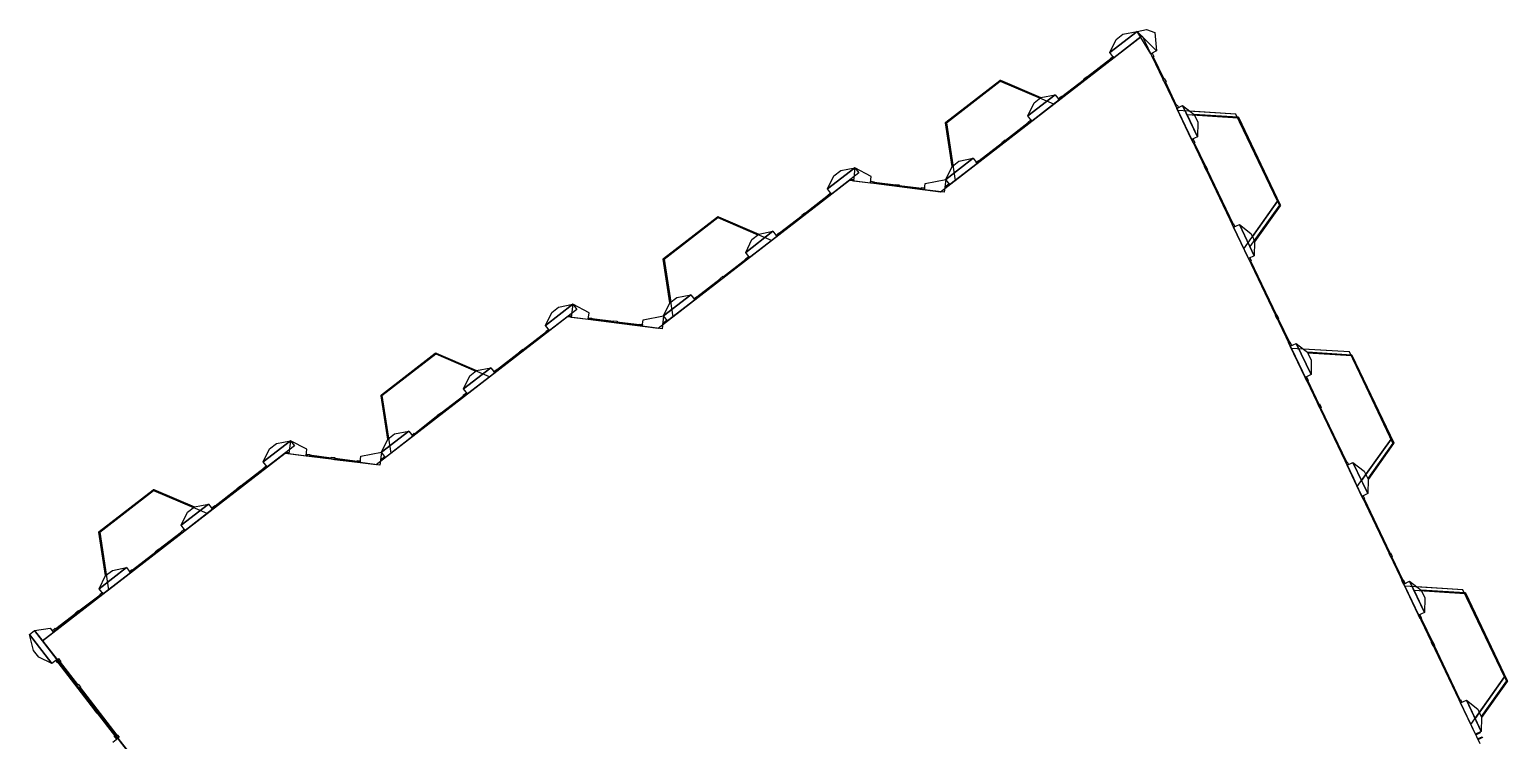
# Model space of a CAD drawing. Header units: millimetres. Extents: x -3518 to 38537, y -61148 to -17935.
# Drawn here: x -3518 to 30699, y -34388 to -17935 of the extents above; entities that cross this region are included whole.
import ezdxf

# ---------------------------------------------------------------- set-up
doc = ezdxf.new("R2010")
doc.units = ezdxf.units.MM
doc.layers.add('ALL', color=7, linetype='Continuous', lineweight=25)

msp = doc.modelspace()

# ---------------------------------------------------------------- linework, layer by layer
at = {"layer": 'ALL', "color": 7, "lineweight": 25}
for p, q in [((17570.512, -21690.12), (22241.512, -18077.12)), ((21493.512, -18467.12), (22126.512, -17978.12)), ((22126.512, -17978.12), (21493.512, -18467.12)), ((22217.512, -18096.12), (21585.512, -18586.12)), ((21638.512, -18165.12), (21796.512, -18042.12)), ((21796.512, -18042.12), (22126.512, -17978.12)), ((22126.512, -17978.12), (22342.512, -17935.12)), ((22126.512, -17978.12), (22217.512, -18096.12)), ((22440.512, -18494.12), (22126.512, -17978.12)), ((22126.512, -17978.12), (22575.512, -18430.12)), ((22575.512, -18430.12), (22126.512, -17978.12)), ((22241.512, -18077.12), (22374.512, -18354.12)), ((22342.512, -17935.12), (22538.512, -18005.12)), ((22538.512, -18005.12), (22575.512, -18430.12)), ((21493.512, -18467.12), (21638.512, -18165.12)), ((21585.512, -18586.12), (21493.512, -18467.12)), ((22374.512, -18354.12), (22721.822, -19081.94)), ((22575.512, -18430.12), (22440.512, -18494.12)), ((20976.512, -19030.12), (21515.512, -18614.12)), ((21515.512, -18614.12), (20976.512, -19030.12)), ((21506.512, -18603.12), (21564.512, -18558.12)), ((21528.512, -18630.12), (21506.512, -18603.12)), ((21585.512, -18586.12), (21528.512, -18630.12)), ((21564.512, -18558.12), (21585.512, -18586.12)), ((22440.512, -18494.12), (22471.512, -18479.12)), ((22479.512, -18575.12), (22440.512, -18494.12)), ((22471.512, -18479.12), (22510.512, -18560.12)), ((22510.512, -18560.12), (22479.512, -18575.12)), ((22497.512, -18566.12), (22739.512, -19074.12)), ((22739.512, -19074.12), (22497.512, -18566.12)), ((17695.512, -20076.12), (18942.512, -19112.12)), ((18954.512, -19127.12), (17707.512, -20092.12)), ((17707.512, -20092.12), (18954.512, -19127.12)), ((18954.512, -19127.12), (17707.512, -20092.12)), ((18942.512, -19112.12), (18952.512, -19104.12)), ((18952.512, -19104.12), (18963.512, -19109.12)), ((20195.512, -19660.12), (18954.512, -19127.12)), ((18954.512, -19127.12), (19880.512, -19525.12)), ((19880.512, -19525.12), (18954.512, -19127.12)), ((18963.512, -19109.12), (19898.512, -19511.12)), ((20380.512, -19491.12), (20903.512, -19088.12)), ((20903.512, -19088.12), (20380.512, -19491.12)), ((20894.512, -19077.12), (20968.512, -19019.12)), ((20915.512, -19104.12), (20894.512, -19077.12)), ((20989.512, -19047.12), (20915.512, -19104.12)), ((20968.512, -19019.12), (20989.512, -19047.12)), ((22723.512, -19081.12), (22721.822, -19081.94)), ((22721.822, -19081.94), (22760.542, -19163.07)), ((22723.512, -19081.12), (22754.512, -19066.12)), ((22762.512, -19162.12), (22723.512, -19081.12)), ((22754.512, -19066.12), (22793.512, -19147.12)), ((22793.512, -19147.12), (22762.512, -19162.12)), ((22778.512, -19154.12), (23031.512, -19686.12)), ((23031.512, -19686.12), (22778.512, -19154.12)), ((19594.512, -19935.12), (20227.512, -19446.12)), ((20227.512, -19446.12), (19594.512, -19935.12)), ((19898.512, -19511.12), (20227.512, -19446.12)), ((20227.512, -19446.12), (20319.512, -19565.12)), ((20298.512, -19537.12), (20372.512, -19480.12)), ((20372.512, -19480.12), (20393.512, -19508.12)), ((22762.512, -19162.12), (22760.542, -19163.07)), ((22760.542, -19163.07), (30060.192, -34460.01)), ((17911.512, -21427.12), (20195.512, -19660.12)), ((19594.512, -19935.12), (19740.512, -19633.12)), ((20319.512, -19565.12), (19686.512, -20054.12)), ((19740.512, -19633.12), (19898.512, -19511.12)), ((20319.512, -19565.12), (20298.512, -19537.12)), ((20393.512, -19508.12), (20319.512, -19565.12)), ((23019.512, -19693.12), (23050.512, -19677.12)), ((23049.512, -19755.12), (23019.512, -19693.12)), ((23042.512, -19759.12), (23178.512, -19694.12)), ((23385.512, -20481.12), (23042.512, -19759.12)), ((23080.512, -19740.12), (23049.512, -19755.12)), ((23050.512, -19677.12), (23080.512, -19740.12)), ((23068.512, -19809.12), (24594.512, -23007.12)), ((24413.512, -19892.12), (23068.512, -19809.12)), ((23522.512, -20416.12), (23178.512, -19694.12)), ((23178.512, -19694.12), (23281.642, -19910.58)), ((23178.512, -19694.12), (23347.552, -19826.02)), ((23347.552, -19826.02), (23442.512, -19900.12)), ((24413.512, -19892.12), (23347.552, -19826.02)), ((17686.512, -20083.12), (17695.512, -20076.12)), ((17688.512, -20095.12), (17686.512, -20083.12)), ((17841.512, -21102.12), (17688.512, -20095.12)), ((17707.512, -20092.12), (17911.512, -21427.12)), ((17860.512, -21088.12), (17707.512, -20092.12)), ((17707.512, -20092.12), (17860.512, -21088.12)), ((19078.512, -20499.12), (19600.512, -20095.12)), ((19600.512, -20095.12), (19078.512, -20499.12)), ((19591.512, -20084.12), (19665.512, -20027.12)), ((19612.512, -20111.12), (19591.512, -20084.12)), ((19686.512, -20054.12), (19594.512, -19935.12)), ((19686.512, -20054.12), (19612.512, -20111.12)), ((19665.512, -20027.12), (19686.512, -20054.12)), ((23281.642, -19910.58), (23522.512, -20416.12)), ((24457.512, -19983.12), (23281.642, -19910.58)), ((23442.512, -19900.12), (23529.512, -20081.12)), ((24459.512, -19963.12), (23442.512, -19900.12)), ((23529.512, -20081.12), (23522.512, -20416.12)), ((25376.512, -21909.12), (24413.512, -19892.12)), ((25376.512, -21909.12), (24413.512, -19892.12)), ((25419.512, -22000.12), (24457.512, -19983.12)), ((25419.512, -22000.12), (24457.512, -19983.12)), ((24457.512, -19983.12), (25419.512, -22000.12)), ((25419.512, -22000.12), (24457.512, -19983.12)), ((24470.512, -19963.12), (24459.512, -19963.12)), ((24475.512, -19974.12), (24470.512, -19963.12)), ((24470.512, -19963.12), (25437.512, -21991.12)), ((25437.512, -21991.12), (24475.512, -19974.12)), ((18995.512, -20545.12), (19069.512, -20488.12)), ((19090.512, -20516.12), (19017.512, -20573.12)), ((19069.512, -20488.12), (19090.512, -20516.12)), ((23522.512, -20416.12), (23385.512, -20481.12)), ((23385.512, -20481.12), (23417.512, -20466.12)), ((23426.512, -20566.12), (23385.512, -20481.12)), ((23417.512, -20466.12), (23457.512, -20551.12)), ((18465.512, -20973.12), (19004.512, -20556.12)), ((19004.512, -20556.12), (18465.512, -20973.12)), ((19017.512, -20573.12), (18995.512, -20545.12)), ((23457.512, -20551.12), (23426.512, -20566.12)), ((23446.512, -20556.12), (23705.512, -21098.12)), ((23705.512, -21098.12), (23446.512, -20556.12)), ((14959.512, -21624.12), (15592.512, -21135.12)), ((15592.512, -21135.12), (14959.512, -21624.12)), ((15104.512, -21322.12), (15263.512, -21200.12)), ((15263.512, -21200.12), (15592.512, -21135.12)), ((15592.512, -21135.12), (15554.512, -21433.12)), ((15592.512, -21135.12), (15683.512, -21254.12)), ((15970.512, -21335.12), (15592.512, -21135.12)), ((17696.512, -21404.12), (18329.512, -20914.12)), ((18329.512, -20914.12), (17696.512, -21404.12)), ((17696.512, -21404.12), (17841.512, -21102.12)), ((18421.512, -21034.12), (17788.512, -21522.12)), ((17841.512, -21102.12), (18000.512, -20979.12)), ((18000.512, -20979.12), (18329.512, -20914.12)), ((18329.512, -20914.12), (18421.512, -21034.12)), ((18399.512, -21006.12), (18457.512, -20962.12)), ((18421.512, -21034.12), (18399.512, -21006.12)), ((18478.512, -20989.12), (18421.512, -21034.12)), ((18457.512, -20962.12), (18478.512, -20989.12)), ((23685.512, -21108.12), (23716.512, -21093.12)), ((23725.512, -21192.12), (23685.512, -21108.12)), ((23716.512, -21093.12), (23756.512, -21177.12)), ((23756.512, -21177.12), (23725.512, -21192.12)), ((23745.512, -21183.12), (24344.512, -22437.12)), ((24344.512, -22437.12), (23745.512, -21183.12)), ((11037.512, -24848.12), (15466.512, -21421.12)), ((14959.512, -21624.12), (15104.512, -21322.12)), ((15683.512, -21254.12), (15051.512, -21743.12)), ((15466.512, -21421.12), (15887.512, -21475.12)), ((15489.512, -21404.12), (15556.512, -21413.12)), ((15556.512, -21413.12), (15489.512, -21404.12)), ((15554.512, -21433.12), (15951.512, -21483.12)), ((15887.512, -21475.12), (15951.262, -21483.26)), ((15951.512, -21481.12), (15951.262, -21483.26)), ((15951.262, -21483.26), (16031.242, -21493.48)), ((15951.512, -21483.12), (15970.512, -21335.12)), ((15951.512, -21481.12), (15955.512, -21446.12)), ((16031.512, -21491.12), (15951.512, -21481.12)), ((15955.512, -21446.12), (16035.512, -21456.12)), ((16031.512, -21491.12), (16031.242, -21493.48)), ((16031.242, -21493.48), (17570.512, -21690.12)), ((16035.512, -21456.12), (16031.512, -21491.12)), ((16033.512, -21474.12), (16534.512, -21538.12)), ((16534.512, -21538.12), (16033.512, -21474.12)), ((16532.512, -21553.12), (16537.512, -21519.12)), ((16612.512, -21563.12), (16532.512, -21553.12)), ((16537.512, -21519.12), (16616.512, -21529.12)), ((16616.512, -21529.12), (16612.512, -21563.12)), ((16614.512, -21548.12), (17140.512, -21615.12)), ((17140.512, -21615.12), (16614.512, -21548.12)), ((17199.512, -21643.12), (17218.512, -21494.12)), ((17218.512, -21494.12), (17696.512, -21404.12)), ((17696.512, -21404.12), (17658.512, -21701.12)), ((17673.512, -21586.12), (17776.512, -21506.12)), ((17776.512, -21506.12), (17673.512, -21586.12)), ((17788.512, -21522.12), (17696.512, -21404.12)), ((14443.512, -22188.12), (14981.512, -21771.12)), ((14981.512, -21771.12), (14443.512, -22188.12)), ((15051.512, -21743.12), (14959.512, -21624.12)), ((14973.512, -21760.12), (15030.512, -21716.12)), ((14994.512, -21788.12), (14973.512, -21760.12)), ((15051.512, -21743.12), (14994.512, -21788.12)), ((15030.512, -21716.12), (15051.512, -21743.12)), ((17138.512, -21628.12), (17142.512, -21594.12)), ((17200.512, -21636.12), (17138.512, -21628.12)), ((17142.512, -21594.12), (17204.512, -21601.12)), ((17658.512, -21701.12), (17199.512, -21643.12)), ((17204.512, -21601.12), (17200.512, -21636.12)), ((14360.512, -22234.12), (14434.512, -22177.12)), ((14382.512, -22262.12), (14360.512, -22234.12)), ((14455.512, -22204.12), (14382.512, -22262.12)), ((14434.512, -22177.12), (14455.512, -22204.12)), ((24594.512, -23007.12), (25376.512, -21909.12)), ((25419.512, -22000.12), (24737.322, -22958.46)), ((25376.512, -21909.12), (24793.412, -22728.26)), ((25436.512, -22011.12), (24843.312, -22844.21)), ((25442.512, -22002.12), (25436.512, -22011.12)), ((25437.512, -21991.12), (25442.512, -22002.12)), ((11162.512, -23234.12), (12409.512, -22269.12)), ((12420.512, -22285.12), (11173.512, -23249.12)), ((11173.512, -23249.12), (12420.512, -22285.12)), ((12420.512, -22285.12), (11173.512, -23249.12)), ((12409.512, -22269.12), (12418.512, -22262.12)), ((12418.512, -22262.12), (12429.512, -22266.12)), ((13662.512, -22817.12), (12420.512, -22285.12)), ((12420.512, -22285.12), (13346.512, -22682.12)), ((13346.512, -22682.12), (12420.512, -22285.12)), ((12429.512, -22266.12), (13364.512, -22668.12)), ((13847.512, -22649.12), (14369.512, -22245.12)), ((14369.512, -22245.12), (13847.512, -22649.12)), ((24325.512, -22446.12), (24357.512, -22430.12)), ((24357.512, -22511.12), (24325.512, -22446.12)), ((24357.512, -22430.12), (24388.512, -22496.12)), ((24357.512, -22511.12), (24492.512, -22446.12)), ((24388.512, -22496.12), (24357.512, -22511.12)), ((24701.512, -23233.12), (24357.512, -22511.12)), ((24492.512, -22446.12), (24837.512, -23168.12)), ((24492.512, -22446.12), (24757.512, -22653.12)), ((24737.322, -22958.46), (24492.512, -22446.12)), ((11377.512, -24584.12), (13662.512, -22817.12)), ((13061.512, -23093.12), (13693.512, -22603.12)), ((13693.512, -22603.12), (13061.512, -23093.12)), ((13061.512, -23093.12), (13206.512, -22791.12)), ((13785.512, -22722.12), (13152.512, -23212.12)), ((13206.512, -22791.12), (13364.512, -22668.12)), ((13364.512, -22668.12), (13693.512, -22603.12)), ((13693.512, -22603.12), (13785.512, -22722.12)), ((13764.512, -22694.12), (13838.512, -22637.12)), ((13785.512, -22722.12), (13764.512, -22694.12)), ((13859.512, -22665.12), (13785.512, -22722.12)), ((13838.512, -22637.12), (13859.512, -22665.12)), ((24757.512, -22653.12), (24793.412, -22728.26)), ((24793.412, -22728.26), (24843.512, -22833.12)), ((24843.312, -22844.21), (24837.512, -23168.12)), ((24843.512, -22833.12), (24843.312, -22844.21)), ((11152.512, -23241.12), (11162.512, -23234.12)), ((11154.512, -23252.12), (11152.512, -23241.12)), ((11308.512, -24259.12), (11154.512, -23252.12)), ((11173.512, -23249.12), (11377.512, -24584.12)), ((11326.512, -24245.12), (11173.512, -23249.12)), ((11173.512, -23249.12), (11326.512, -24245.12)), ((12544.512, -23657.12), (13066.512, -23253.12)), ((13066.512, -23253.12), (12544.512, -23657.12)), ((13057.512, -23241.12), (13131.512, -23184.12)), ((13079.512, -23269.12), (13057.512, -23241.12)), ((13152.512, -23212.12), (13061.512, -23093.12)), ((13152.512, -23212.12), (13079.512, -23269.12)), ((13131.512, -23184.12), (13152.512, -23212.12)), ((24837.512, -23168.12), (24701.512, -23233.12)), ((24701.512, -23233.12), (24733.512, -23218.12)), ((24732.512, -23299.12), (24701.512, -23233.12)), ((24733.512, -23218.12), (24764.512, -23284.12)), ((24837.512, -23168.12), (24737.322, -22958.46)), ((24764.512, -23284.12), (24732.512, -23299.12)), ((24751.512, -23290.12), (25350.512, -24544.12)), ((25350.512, -24544.12), (24751.512, -23290.12)), ((11931.512, -24130.12), (12470.512, -23714.12)), ((12470.512, -23714.12), (11931.512, -24130.12)), ((12462.512, -23703.12), (12535.512, -23645.12)), ((12483.512, -23730.12), (12462.512, -23703.12)), ((12557.512, -23673.12), (12483.512, -23730.12)), ((12535.512, -23645.12), (12557.512, -23673.12)), ((8425.512, -24782.12), (9058.512, -24292.12)), ((9058.512, -24292.12), (8425.512, -24782.12)), ((8729.512, -24357.12), (9058.512, -24292.12)), ((9058.512, -24292.12), (9020.512, -24590.12)), ((9058.512, -24292.12), (9150.512, -24411.12)), ((9436.512, -24492.12), (9058.512, -24292.12)), ((11162.512, -24561.12), (11795.512, -24072.12)), ((11795.512, -24072.12), (11162.512, -24561.12)), ((11162.512, -24561.12), (11308.512, -24259.12)), ((11887.512, -24191.12), (11254.512, -24680.12)), ((11308.512, -24259.12), (11466.512, -24136.12)), ((11466.512, -24136.12), (11795.512, -24072.12)), ((11795.512, -24072.12), (11887.512, -24191.12)), ((11865.512, -24163.12), (11923.512, -24119.12)), ((11887.512, -24191.12), (11865.512, -24163.12)), ((11944.512, -24147.12), (11887.512, -24191.12)), ((11923.512, -24119.12), (11944.512, -24147.12)), ((4503.512, -28005.12), (8932.512, -24579.12)), ((8425.512, -24782.12), (8571.512, -24480.12)), ((9150.512, -24411.12), (8518.512, -24901.12)), ((8571.512, -24480.12), (8729.512, -24357.12)), ((8932.512, -24579.12), (9353.512, -24633.12)), ((8955.512, -24562.12), (9022.512, -24570.12)), ((9022.512, -24570.12), (8955.512, -24562.12)), ((9020.512, -24590.12), (9417.512, -24641.12)), ((9353.512, -24633.12), (11037.512, -24848.12)), ((9417.512, -24641.12), (9436.512, -24492.12)), ((9417.512, -24638.12), (9422.512, -24603.12)), ((9422.512, -24603.12), (9501.512, -24613.12)), ((9501.512, -24613.12), (9497.512, -24648.12)), ((9499.512, -24631.12), (10000.512, -24695.12)), ((10000.512, -24695.12), (9499.512, -24631.12)), ((10685.512, -24652.12), (11162.512, -24561.12)), ((11162.512, -24561.12), (11124.512, -24859.12)), ((11254.512, -24680.12), (11162.512, -24561.12)), ((25329.512, -24553.12), (25361.512, -24538.12)), ((25369.512, -24638.12), (25329.512, -24553.12)), ((25361.512, -24538.12), (25401.512, -24623.12)), ((25401.512, -24623.12), (25369.512, -24638.12)), ((25390.512, -24628.12), (25649.512, -25171.12)), ((25649.512, -25171.12), (25390.512, -24628.12)), ((7909.512, -25345.12), (8447.512, -24929.12)), ((8447.512, -24929.12), (7909.512, -25345.12)), ((8518.512, -24901.12), (8425.512, -24782.12)), ((8439.512, -24918.12), (8496.512, -24873.12)), ((8460.512, -24945.12), (8439.512, -24918.12)), ((8518.512, -24901.12), (8460.512, -24945.12)), ((8496.512, -24873.12), (8518.512, -24901.12)), ((9497.512, -24648.12), (9417.512, -24638.12)), ((9999.512, -24711.12), (10003.512, -24676.12)), ((10078.512, -24721.12), (9999.512, -24711.12)), ((10003.512, -24676.12), (10083.512, -24686.12)), ((10083.512, -24686.12), (10078.512, -24721.12)), ((10080.512, -24705.12), (10606.512, -24772.12)), ((10606.512, -24772.12), (10080.512, -24705.12)), ((10604.512, -24786.12), (10609.512, -24751.12)), ((10667.512, -24793.12), (10604.512, -24786.12)), ((10609.512, -24751.12), (10671.512, -24759.12)), ((10666.512, -24800.12), (10685.512, -24652.12)), ((11124.512, -24859.12), (10666.512, -24800.12)), ((10671.512, -24759.12), (10667.512, -24793.12)), ((11139.512, -24743.12), (11242.512, -24664.12)), ((11242.512, -24664.12), (11139.512, -24743.12)), ((25628.512, -25181.12), (25659.512, -25166.12)), ((25668.512, -25265.12), (25628.512, -25181.12)), ((25659.512, -25166.12), (25700.512, -25250.12)), ((25700.512, -25250.12), (25668.512, -25265.12)), ((25670.512, -25264.12), (25806.512, -25199.12)), ((26015.512, -25986.12), (25670.512, -25264.12)), ((25695.512, -25313.12), (27130.512, -28320.12)), ((27041.512, -25397.12), (25695.512, -25313.12)), ((25806.512, -25199.12), (26150.512, -25921.12)), ((26150.512, -25921.12), (25806.512, -25199.12)), ((25806.512, -25199.12), (25975.462, -25330.95)), ((4628.512, -26391.12), (5875.512, -25426.12)), ((5887.512, -25442.12), (4640.512, -26407.12)), ((4640.512, -26407.12), (5887.512, -25442.12)), ((5887.512, -25442.12), (4640.512, -26407.12)), ((5875.512, -25426.12), (5884.512, -25419.12)), ((5884.512, -25419.12), (5895.512, -25424.12)), ((7128.512, -25975.12), (5887.512, -25442.12)), ((5887.512, -25442.12), (6813.512, -25840.12)), ((6813.512, -25840.12), (5887.512, -25442.12)), ((5895.512, -25424.12), (6831.512, -25826.12)), ((7313.512, -25806.12), (7835.512, -25402.12)), ((7835.512, -25402.12), (7313.512, -25806.12)), ((7826.512, -25391.12), (7900.512, -25334.12)), ((7848.512, -25419.12), (7826.512, -25391.12)), ((7922.512, -25362.12), (7848.512, -25419.12)), ((7900.512, -25334.12), (7922.512, -25362.12)), ((25975.462, -25330.95), (26070.512, -25405.12)), ((27041.512, -25397.12), (25975.462, -25330.95)), ((27086.512, -25468.12), (26070.512, -25405.12)), ((26070.512, -25405.12), (26080.492, -25426.12)), ((26080.492, -25426.12), (26156.512, -25586.12)), ((27085.512, -25488.12), (26080.492, -25426.12)), ((26156.512, -25586.12), (26150.512, -25921.12)), ((28004.512, -27414.12), (27041.512, -25397.12)), ((28004.512, -27414.12), (27041.512, -25397.12)), ((28047.512, -27505.12), (27085.512, -25488.12)), ((28047.512, -27505.12), (27085.512, -25488.12)), ((27085.512, -25488.12), (28047.512, -27505.12)), ((28047.512, -27505.12), (27085.512, -25488.12)), ((27098.512, -25468.12), (27086.512, -25468.12)), ((27103.512, -25479.12), (27098.512, -25468.12)), ((27098.512, -25468.12), (28065.512, -27496.12)), ((28065.512, -27496.12), (27103.512, -25479.12)), ((4843.512, -27742.12), (7128.512, -25975.12)), ((6527.512, -26250.12), (7160.512, -25761.12)), ((7160.512, -25761.12), (6527.512, -26250.12)), ((6527.512, -26250.12), (6672.512, -25948.12)), ((7251.512, -25879.12), (6618.512, -26369.12)), ((6672.512, -25948.12), (6831.512, -25826.12)), ((6831.512, -25826.12), (7160.512, -25761.12)), ((7160.512, -25761.12), (7251.512, -25879.12)), ((7230.512, -25852.12), (7304.512, -25795.12)), ((7251.512, -25879.12), (7230.512, -25852.12)), ((7325.512, -25822.12), (7251.512, -25879.12)), ((7304.512, -25795.12), (7325.512, -25822.12)), ((26013.512, -25987.12), (26044.512, -25972.12)), ((26053.512, -26071.12), (26013.512, -25987.12)), ((26150.512, -25921.12), (26015.512, -25986.12)), ((26044.512, -25972.12), (26084.512, -26056.12)), ((6523.512, -26399.12), (6597.512, -26342.12)), ((6618.512, -26369.12), (6527.512, -26250.12)), ((6597.512, -26342.12), (6618.512, -26369.12)), ((26084.512, -26056.12), (26053.512, -26071.12)), ((26074.512, -26061.12), (26333.512, -26604.12)), ((26333.512, -26604.12), (26074.512, -26061.12)), ((4619.512, -26398.12), (4628.512, -26391.12)), ((4620.512, -26410.12), (4619.512, -26398.12)), ((4774.512, -27417.12), (4620.512, -26410.12)), ((4640.512, -26407.12), (4843.512, -27742.12)), ((4792.512, -27402.12), (4640.512, -26407.12)), ((4640.512, -26407.12), (4792.512, -27402.12)), ((6010.512, -26814.12), (6532.512, -26410.12)), ((6532.512, -26410.12), (6010.512, -26814.12)), ((6545.512, -26426.12), (6523.512, -26399.12)), ((6618.512, -26369.12), (6545.512, -26426.12)), ((26312.512, -26613.12), (26344.512, -26598.12)), ((26352.512, -26698.12), (26312.512, -26613.12)), ((26344.512, -26598.12), (26384.512, -26683.12)), ((26384.512, -26683.12), (26352.512, -26698.12)), ((26373.512, -26688.12), (26971.512, -27942.12)), ((26971.512, -27942.12), (26373.512, -26688.12)), ((5398.512, -27288.12), (5936.512, -26871.12)), ((5936.512, -26871.12), (5398.512, -27288.12)), ((5928.512, -26860.12), (6002.512, -26803.12)), ((5949.512, -26888.12), (5928.512, -26860.12)), ((6023.512, -26830.12), (5949.512, -26888.12)), ((6002.512, -26803.12), (6023.512, -26830.12)), ((4629.512, -27718.12), (5261.512, -27229.12)), ((5261.512, -27229.12), (4629.512, -27718.12)), ((5353.512, -27348.12), (4720.512, -27837.12)), ((4774.512, -27417.12), (4932.512, -27294.12)), ((4932.512, -27294.12), (5261.512, -27229.12)), ((5261.512, -27229.12), (5353.512, -27348.12)), ((5332.512, -27321.12), (5389.512, -27277.12)), ((5353.512, -27348.12), (5332.512, -27321.12)), ((5410.512, -27304.12), (5353.512, -27348.12)), ((5389.512, -27277.12), (5410.512, -27304.12)), ((1891.512, -27939.12), (2524.512, -27450.12)), ((2524.512, -27450.12), (1891.512, -27939.12)), ((1891.512, -27939.12), (2037.512, -27637.12)), ((2616.512, -27569.12), (1984.512, -28058.12)), ((2037.512, -27637.12), (2195.512, -27515.12)), ((2195.512, -27515.12), (2524.512, -27450.12)), ((2524.512, -27450.12), (2486.512, -27747.12)), ((2524.512, -27450.12), (2616.512, -27569.12)), ((2902.512, -27649.12), (2524.512, -27450.12)), ((2883.512, -27798.12), (2902.512, -27649.12)), ((4629.512, -27718.12), (4774.512, -27417.12)), ((27222.512, -28513.12), (28004.512, -27414.12)), ((28004.512, -27414.12), (27321.022, -28373.82)), ((28047.512, -27505.12), (27464.382, -28325.3)), ((28063.512, -27516.12), (27470.292, -28350.66)), ((28070.512, -27507.12), (28063.512, -27516.12)), ((28065.512, -27496.12), (28070.512, -27507.12)), ((-2979.488, -31897.12), (2399.512, -27736.12)), ((1984.512, -28058.12), (1891.512, -27939.12)), ((1905.512, -28075.12), (1962.512, -28031.12)), ((1962.512, -28031.12), (1984.512, -28058.12)), ((2399.512, -27736.12), (2820.512, -27790.12)), ((2421.512, -27719.12), (2489.512, -27728.12)), ((2489.512, -27728.12), (2421.512, -27719.12)), ((2486.512, -27747.12), (2883.512, -27798.12)), ((2820.512, -27790.12), (3465.012, -27872.45)), ((2884.512, -27795.12), (2888.512, -27761.12)), ((2963.512, -27805.12), (2884.512, -27795.12)), ((2888.512, -27761.12), (2968.512, -27771.12)), ((2968.512, -27771.12), (2963.512, -27805.12)), ((2966.512, -27789.12), (3467.512, -27853.12)), ((3467.512, -27853.12), (2966.512, -27789.12)), ((3465.512, -27868.12), (3465.012, -27872.45)), ((3465.012, -27872.45), (3544.992, -27882.67)), ((3465.512, -27868.12), (3469.512, -27833.12)), ((3545.512, -27878.12), (3465.512, -27868.12)), ((3469.512, -27833.12), (3549.512, -27843.12)), ((3545.512, -27878.12), (3544.992, -27882.67)), ((3544.992, -27882.67), (4070.742, -27949.83)), ((3549.512, -27843.12), (3545.512, -27878.12)), ((3546.512, -27863.12), (4072.512, -27930.12)), ((4072.512, -27930.12), (3546.512, -27863.12)), ((4071.512, -27943.12), (4070.742, -27949.83)), ((4070.742, -27949.83), (4132.752, -27957.76)), ((4071.512, -27943.12), (4075.512, -27908.12)), ((4133.512, -27951.12), (4071.512, -27943.12)), ((4075.512, -27908.12), (4137.512, -27916.12)), ((4132.512, -27957.12), (4151.512, -27809.12)), ((4591.512, -28016.12), (4132.512, -27957.12)), ((4133.512, -27951.12), (4132.752, -27957.76)), ((4132.752, -27957.76), (4503.512, -28005.12)), ((4137.512, -27916.12), (4133.512, -27951.12)), ((4151.512, -27809.12), (4629.512, -27718.12)), ((4629.512, -27718.12), (4591.512, -28016.12)), ((4605.512, -27901.12), (4708.512, -27821.12)), ((4708.512, -27821.12), (4605.512, -27901.12)), ((4720.512, -27837.12), (4629.512, -27718.12)), ((26953.512, -27951.12), (26984.512, -27936.12)), ((26984.512, -28016.12), (26953.512, -27951.12)), ((26984.512, -27936.12), (27015.512, -28001.12)), ((26984.512, -28016.12), (27119.512, -27952.12)), ((27015.512, -28001.12), (26984.512, -28016.12)), ((27328.512, -28738.12), (26984.512, -28016.12)), ((27464.512, -28674.12), (27119.512, -27952.12)), ((27119.512, -27952.12), (27384.512, -28158.12)), ((27119.512, -27952.12), (27321.022, -28373.82)), ((1375.512, -28503.12), (1914.512, -28086.12)), ((1914.512, -28086.12), (1375.512, -28503.12)), ((1926.512, -28103.12), (1905.512, -28075.12)), ((1984.512, -28058.12), (1926.512, -28103.12)), ((27130.512, -28320.12), (27222.512, -28513.12)), ((27321.022, -28373.82), (27464.512, -28674.12)), ((27384.512, -28158.12), (27464.382, -28325.3)), ((27464.382, -28325.3), (27470.512, -28338.12)), ((27470.292, -28350.66), (27464.512, -28674.12)), ((27470.512, -28338.12), (27470.292, -28350.66)), ((-1905.488, -29549.12), (-658.488, -28584.12)), ((-646.488, -28600.12), (-1893.488, -29564.12)), ((-1893.488, -29564.12), (-646.488, -28600.12)), ((-646.488, -28600.12), (-1893.488, -29564.12)), ((-658.488, -28584.12), (-649.488, -28577.12)), ((-649.488, -28577.12), (-638.488, -28581.12)), ((594.512, -29132.12), (-646.488, -28600.12)), ((-646.488, -28600.12), (279.512, -28997.12)), ((279.512, -28997.12), (-646.488, -28600.12)), ((-638.488, -28581.12), (297.512, -28983.12)), ((779.512, -28964.12), (1301.512, -28560.12)), ((1301.512, -28560.12), (779.512, -28964.12)), ((1293.512, -28549.12), (1366.512, -28492.12)), ((1314.512, -28576.12), (1293.512, -28549.12)), ((1388.512, -28519.12), (1314.512, -28576.12)), ((1366.512, -28492.12), (1388.512, -28519.12)), ((27464.512, -28674.12), (27328.512, -28738.12)), ((27328.512, -28738.12), (27360.512, -28723.12)), ((27360.512, -28804.12), (27328.512, -28738.12)), ((27360.512, -28723.12), (27391.512, -28789.12)), ((-6.488, -29408.12), (626.512, -28918.12)), ((626.512, -28918.12), (-6.488, -29408.12)), ((718.512, -29037.12), (85.512, -29526.12)), ((139.512, -29105.12), (297.512, -28983.12)), ((297.512, -28983.12), (626.512, -28918.12)), ((626.512, -28918.12), (718.512, -29037.12)), ((696.512, -29009.12), (770.512, -28952.12)), ((718.512, -29037.12), (696.512, -29009.12)), ((791.512, -28980.12), (718.512, -29037.12)), ((770.512, -28952.12), (791.512, -28980.12)), ((27391.512, -28789.12), (27360.512, -28804.12)), ((27378.512, -28795.12), (27977.512, -30049.12)), ((27977.512, -30049.12), (27378.512, -28795.12)), ((-1690.488, -30899.12), (594.512, -29132.12)), ((-6.488, -29408.12), (139.512, -29105.12)), ((85.512, -29526.12), (-6.488, -29408.12)), ((-1914.488, -29556.12), (-1905.488, -29549.12)), ((-1913.488, -29567.12), (-1914.488, -29556.12)), ((-1759.488, -30574.12), (-1913.488, -29567.12)), ((-1893.488, -29564.12), (-1690.488, -30899.12)), ((-1741.488, -30560.12), (-1893.488, -29564.12)), ((-1893.488, -29564.12), (-1741.488, -30560.12)), ((-523.488, -29971.12), (-0.488, -29568.12)), ((-0.488, -29568.12), (-523.488, -29971.12)), ((-9.488, -29556.12), (63.512, -29499.12)), ((11.512, -29584.12), (-9.488, -29556.12)), ((85.512, -29526.12), (11.512, -29584.12)), ((63.512, -29499.12), (85.512, -29526.12)), ((-1135.488, -30445.12), (-596.488, -30029.12)), ((-596.488, -30029.12), (-1135.488, -30445.12)), ((-605.488, -30017.12), (-531.488, -29960.12)), ((-584.488, -30045.12), (-605.488, -30017.12)), ((-510.488, -29988.12), (-584.488, -30045.12)), ((-531.488, -29960.12), (-510.488, -29988.12)), ((27956.512, -30059.12), (27988.512, -30044.12)), ((27997.512, -30143.12), (27956.512, -30059.12)), ((27988.512, -30044.12), (28028.512, -30128.12)), ((-1904.488, -30876.12), (-1271.488, -30386.12)), ((-1271.488, -30386.12), (-1904.488, -30876.12)), ((-1759.488, -30574.12), (-1601.488, -30451.12)), ((-1601.488, -30451.12), (-1271.488, -30386.12)), ((-1271.488, -30386.12), (-1180.488, -30506.12)), ((-1201.488, -30478.12), (-1144.488, -30434.12)), ((-1144.488, -30434.12), (-1122.488, -30462.12)), ((28028.512, -30128.12), (27997.512, -30143.12)), ((28017.512, -30133.12), (28276.512, -30676.12)), ((28276.512, -30676.12), (28017.512, -30133.12)), ((-1904.488, -30876.12), (-1759.488, -30574.12)), ((-1180.488, -30506.12), (-1813.488, -30994.12)), ((-1180.488, -30506.12), (-1201.488, -30478.12)), ((-1122.488, -30462.12), (-1180.488, -30506.12)), ((28255.512, -30686.12), (28287.512, -30671.12)), ((28295.512, -30770.12), (28255.512, -30686.12)), ((28287.512, -30671.12), (28327.512, -30755.12)), ((28327.512, -30755.12), (28295.512, -30770.12)), ((28298.512, -30769.12), (28433.512, -30704.12)), ((28642.512, -31491.12), (28298.512, -30769.12)), ((28777.512, -31426.12), (28433.512, -30704.12)), ((28433.512, -30704.12), (28536.642, -30920.58)), ((28433.512, -30704.12), (28603.152, -30835.99)), ((-2375.488, -31390.12), (-1885.488, -31019.12)), ((-2369.488, -31398.12), (-1882.488, -31023.12)), ((-1882.488, -31023.12), (-2369.488, -31398.12)), ((-1879.488, -31027.12), (-2369.488, -31398.12)), ((-1813.488, -30994.12), (-1904.488, -30876.12)), ((-1892.488, -31010.12), (-1834.488, -30966.12)), ((-1871.488, -31038.12), (-1892.488, -31010.12)), ((-1885.488, -31019.12), (-1879.488, -31027.12)), ((-1813.488, -30994.12), (-1871.488, -31038.12)), ((-1834.488, -30966.12), (-1813.488, -30994.12)), ((28322.512, -30819.12), (29757.512, -33826.12)), ((29668.512, -30902.12), (28322.512, -30819.12)), ((28536.642, -30920.58), (28777.512, -31426.12)), ((29712.512, -30993.12), (28536.642, -30920.58)), ((28603.152, -30835.99), (28698.512, -30910.12)), ((29668.512, -30902.12), (28603.152, -30835.99)), ((28698.512, -30910.12), (28784.512, -31091.12)), ((29714.512, -30973.12), (28698.512, -30910.12)), ((28784.512, -31091.12), (28777.512, -31426.12)), ((30631.512, -32919.12), (29668.512, -30902.12)), ((30631.512, -32919.12), (29668.512, -30902.12)), ((30674.512, -33010.12), (29712.512, -30993.12)), ((30674.512, -33010.12), (29712.512, -30993.12)), ((29712.512, -30993.12), (30674.512, -33010.12)), ((30674.512, -33010.12), (29712.512, -30993.12)), ((29725.512, -30974.12), (29714.512, -30973.12)), ((29730.512, -30984.12), (29725.512, -30974.12)), ((29725.512, -30974.12), (30692.512, -33001.12)), ((30692.512, -33001.12), (29730.512, -30984.12)), ((-2447.488, -31450.12), (-2913.488, -31804.12)), ((-2901.488, -31820.12), (-2435.488, -31465.12)), ((-2455.488, -31438.12), (-2381.488, -31382.12)), ((-2435.488, -31465.12), (-2455.488, -31438.12)), ((-2435.488, -31465.12), (-2447.488, -31450.12)), ((-2360.488, -31410.12), (-2435.488, -31465.12)), ((-2381.488, -31382.12), (-2360.488, -31410.12)), ((-2369.488, -31398.12), (-2375.488, -31390.12)), ((28640.512, -31492.12), (28671.512, -31477.12)), ((28777.512, -31426.12), (28642.512, -31491.12)), ((28671.512, -31477.12), (28711.512, -31561.12)), ((-3400.488, -31843.12), (-3043.488, -31788.12)), ((-3043.488, -31788.12), (-2966.488, -31887.12)), ((-2996.488, -31849.12), (-2922.488, -31792.12)), ((-2901.488, -31820.12), (-2975.488, -31876.12)), ((-2922.488, -31792.12), (-2901.488, -31820.12)), ((-2913.488, -31804.12), (-2901.488, -31820.12)), ((28680.512, -31576.12), (28640.512, -31492.12)), ((28711.512, -31561.12), (28680.512, -31576.12)), ((28701.512, -31566.12), (28960.512, -32109.12)), ((28960.512, -32109.12), (28701.512, -31566.12)), ((-3518.488, -31935.12), (-3400.488, -31843.12)), ((-3518.488, -31935.12), (-2999.488, -32607.12)), ((-3423.488, -32303.12), (-3518.488, -31935.12)), ((-2999.488, -32607.12), (-3518.488, -31935.12)), ((-3400.488, -31843.12), (-2879.488, -32514.12)), ((-3216.488, -32080.12), (-3400.488, -31843.12)), ((-2966.488, -31887.12), (-3216.488, -32080.12)), ((-3216.488, -32080.12), (-2979.488, -31897.12)), ((-470.718, -35630.29), (-3216.488, -32080.12)), ((-2975.488, -31876.12), (-2996.488, -31849.12)), ((28939.512, -32118.12), (28971.512, -32103.12)), ((28980.512, -32203.12), (28939.512, -32118.12)), ((28971.512, -32103.12), (29011.512, -32188.12)), ((-3301.488, -32462.12), (-3423.488, -32303.12)), ((-2999.488, -32607.12), (-3301.488, -32462.12)), ((-2879.488, -32514.12), (-2851.488, -32493.12)), ((-2851.488, -32493.12), (-2794.488, -32567.12)), ((29011.512, -32188.12), (28980.512, -32203.12)), ((29000.512, -32193.12), (29598.512, -33447.12)), ((29598.512, -33447.12), (29000.512, -32193.12)), ((-2879.488, -32514.12), (-2999.488, -32607.12)), ((-2907.488, -32536.12), (-2879.488, -32514.12)), ((-2863.488, -32594.12), (-2907.488, -32536.12)), ((-2822.488, -32588.12), (-2879.488, -32514.12)), ((-2879.488, -32514.12), (-2835.488, -32572.12)), ((-2835.488, -32572.12), (-2863.488, -32594.12)), ((-2853.488, -32586.12), (-2845.488, -32580.12)), ((-2005.488, -33687.12), (-2853.488, -32586.12)), ((-2001.488, -33684.12), (-2851.488, -32585.12)), ((-2851.488, -32585.12), (-2001.488, -33684.12)), ((-2845.488, -32580.12), (-1997.488, -33680.12)), ((-2794.488, -32567.12), (-2822.488, -32588.12)), ((-2822.488, -32588.12), (-2806.488, -32576.12)), ((-2423.488, -33104.12), (-2822.488, -32588.12)), ((-2806.488, -32576.12), (-2407.488, -33091.12)), ((-2423.488, -33104.12), (-2396.488, -33083.12)), ((-2423.488, -33104.12), (-2407.488, -33091.12)), ((-2366.488, -33178.12), (-2423.488, -33104.12)), ((-2396.488, -33083.12), (-2339.488, -33156.12)), ((-2339.488, -33156.12), (-2366.488, -33178.12)), ((-2354.488, -33169.12), (-2346.488, -33162.12)), ((-1505.488, -34269.12), (-2354.488, -33169.12)), ((-2346.488, -33162.12), (-1498.488, -34263.12)), ((29849.512, -34018.12), (30631.512, -32919.12)), ((30631.512, -32919.12), (29948.262, -33878.47)), ((30674.512, -33010.12), (30091.122, -33830.67)), ((30691.512, -33022.12), (30097.302, -33855.62)), ((30698.512, -33012.12), (30691.512, -33022.12)), ((30692.512, -33001.12), (30698.512, -33012.12)), ((29580.512, -33456.12), (29611.512, -33441.12)), ((29611.512, -33521.12), (29580.512, -33456.12)), ((29611.512, -33441.12), (29643.512, -33506.12)), ((29611.512, -33521.12), (29747.512, -33457.12)), ((29643.512, -33506.12), (29611.512, -33521.12)), ((29956.512, -34243.12), (29611.512, -33521.12)), ((30091.512, -34179.12), (29747.512, -33457.12)), ((29747.512, -33457.12), (30011.512, -33663.12)), ((29747.512, -33457.12), (29948.262, -33878.47)), ((-2012.488, -33693.12), (-1985.488, -33671.12)), ((-1955.488, -33766.12), (-2012.488, -33693.12)), ((-1997.488, -33680.12), (-2005.488, -33687.12)), ((-1985.488, -33671.12), (-1929.488, -33746.12)), ((-1929.488, -33746.12), (-1955.488, -33766.12)), ((-1929.488, -33746.12), (-1944.488, -33758.12)), ((-1944.488, -33758.12), (-1929.488, -33746.12)), ((-1944.488, -33758.12), (-1545.488, -34273.12)), ((-1545.488, -34273.12), (-1944.488, -33758.12)), ((-1545.488, -34273.12), (-1944.488, -33758.12)), ((-1944.488, -33758.12), (-1545.488, -34273.12)), ((-1529.488, -34261.12), (-1929.488, -33746.12)), ((-1929.488, -33746.12), (-1529.488, -34261.12)), ((29757.512, -33826.12), (29849.512, -34018.12)), ((30011.512, -33663.12), (30091.122, -33830.67)), ((30091.122, -33830.67), (30097.512, -33844.12)), ((30097.302, -33855.62), (30091.512, -34179.12)), ((30097.512, -33844.12), (30097.302, -33855.62)), ((29948.262, -33878.47), (30091.512, -34179.12)), ((30091.512, -34179.12), (29956.512, -34243.12)), ((29968.512, -34238.12), (30058.512, -34194.12)), ((30067.512, -34213.12), (29977.512, -34256.12)), ((30058.512, -34194.12), (30067.512, -34213.12)), ((-1591.488, -34426.12), (-1473.488, -34335.12)), ((-1557.488, -34282.12), (-1529.488, -34261.12)), ((-1500.488, -34356.12), (-1557.488, -34282.12)), ((-1545.488, -34273.12), (-1529.488, -34261.12)), ((-1529.488, -34261.12), (-1545.488, -34273.12)), ((-1529.488, -34261.12), (-1473.488, -34335.12)), ((-1516.488, -34277.12), (-1488.488, -34255.12)), ((-1471.488, -34334.12), (-1516.488, -34277.12)), ((-1498.488, -34263.12), (-1505.488, -34269.12)), ((-1473.488, -34335.12), (-1500.488, -34356.12)), ((-1488.488, -34255.12), (-1444.488, -34313.12)), ((-1473.488, -34335.12), (-983.488, -34968.12)), ((-1444.488, -34313.12), (-1471.488, -34334.12)), ((29977.512, -34256.12), (29968.512, -34238.12)), ((30020.512, -34346.12), (30110.512, -34303.12)), ((30028.512, -34364.12), (30020.512, -34346.12)), ((30119.512, -34321.12), (30028.512, -34364.12)), ((30110.512, -34303.12), (30119.512, -34321.12))]:
    msp.add_line(p, q, dxfattribs=at)

doc.saveas('drawing.dxf')
